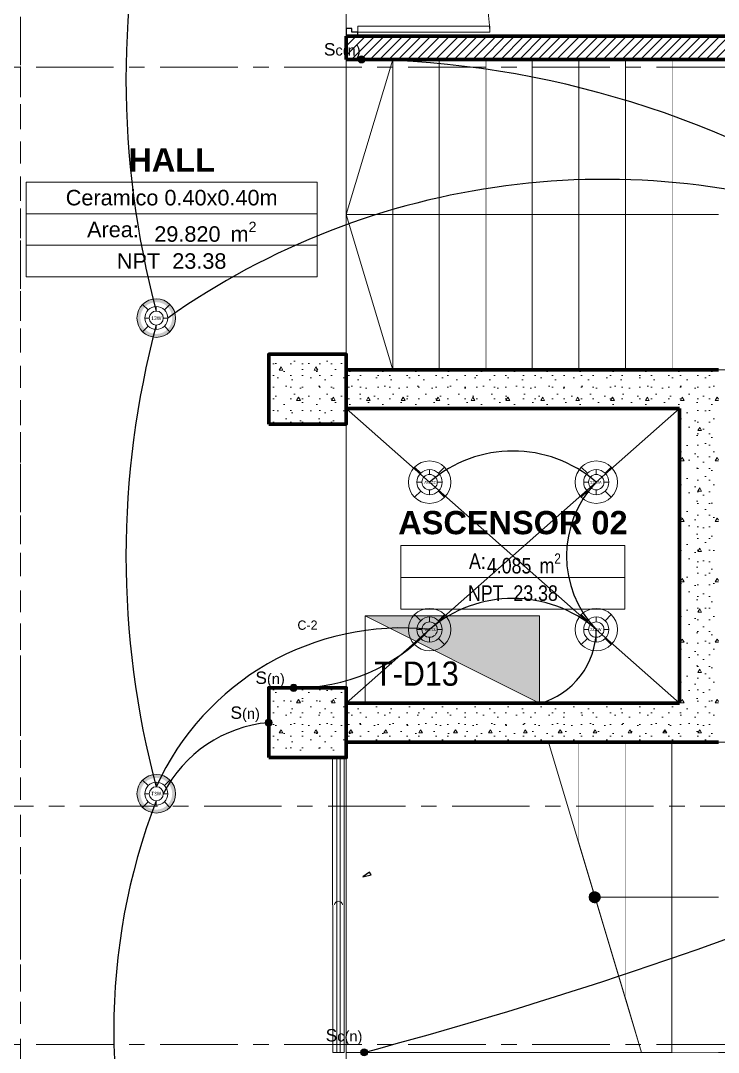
# Model space of a CAD drawing. Header units: inches. Extents: x -38 to 5698, y -33 to 92.
# Drawn here: x 507.07 to 511.57, y 20.35 to 27 of the extents above; entities that cross this region are included whole.
import ezdxf
from ezdxf.lldxf.tags import DXFTag

# ---------------------------------------------------------------- set-up
doc = ezdxf.new("R2010")
doc.units = ezdxf.units.IN
doc.header["$MEASUREMENT"] = 0
doc.set_wipeout_variables(frame=1)
for name, pattern in [('CONTINUA', [0]), ('Hidden Line', [0.195611, 0.141111, -0.0545]), ('Oculto', [0.15875, 0.105833, -0.052917]), ('Punto & Raya', [0.65, 0.5, -0.075, 0, -0.075]), ('Raya Pequeña', [0.141111, 0.070556, -0.070556]), ('Rayas', [0.282222, 0.141111, -0.141111]), ('Wipeout_Contour', [1, 0, -1])]:
    doc.linetypes.add(name, pattern=pattern)
for name, color, linetype, lineweight in [('00 IE CKTO ILUMINACION', 3, 'Continuous', 50), ('00 IE CKTO TOMAS', 111, 'Rayas', 18), ('01 IE LUM LED AD DN570C', 1, 'Continuous', 13), ('01 IE LUM LED EMP DN570B', 3, 'Continuous', 13), ('ALUMBRADO_PVC', 6, 'PVC1', 30), ('Cable Alumbrado', 150, 'Continuous', 30), ('Simb_Alumbrado', 140, 'CONTINUA', 30), ('sub tablero de distribucion', 184, 'Continuous', 9), ('textos', 7, 'Continuous', 5)]:
    doc.layers.add(name, color=color, linetype=linetype, lineweight=lineweight)
for name, color, linetype in [('02 _ ARQ _ ALB _ Ejes Generales', 7, 'Continuous'), ('02 _ ARQ _ ZON _ Espacio.3D', 7, 'Continuous'), ('08 _ STR _ EXT _ 06 Columnas', 7, 'Continuous'), ('08 _ STR _ EXT _ 07 Losa Aligerada', 7, 'Continuous'), ('08 _ STR _ EXT _ 09 Vigas', 7, 'Continuous'), ('08 _ STR _ EXT _ 11 Escaleras', 7, 'Continuous'), ('08 _ STR _ EXT _ 12 Ascensor', 7, 'Continuous'), ('Dibujo 2D - General', 7, 'Continuous'), ('Estructura - 04 MURO', 7, 'Continuous'), ('Interior - Escaleras & Barandillas', 7, 'Continuous'), ('Marcador - Secciones', 251, 'Continuous')]:
    doc.layers.add(name, color=color, linetype=linetype)
doc.styles.add('Annotative', font='arial.ttf')
doc.styles.add('Estilo_Generado_1', font='swisseb.ttf')
doc.styles.add('Estilo_Generado_7', font='swisse.ttf')
doc.styles.add('Estilo_Generado_8', font='arialbd.ttf')
doc.styles.add('Estilo_Generado_9', font='ARIALN.TTF')
doc.styles.add('SWISS', font='swisse.ttf')
doc.styles.add('{18b73a54-fa43-428c-adcb-c1c7bbdf2c84}', font='Simplex.shx')
tags = doc.linetypes.add('PVC1', pattern='A,1,-0.19772,["PVC",{18b73a54-fa43-428c-adcb-c1c7bbdf2c84},S=0.13,R=0,X=0,Y=-0.061851],-0.507647', length=1.705367).pattern_tags.tags
tags[6] = DXFTag(74, 10)
pattern_1 = [(0, (462.50006, 3e-09), (0, 0.3897114), [0.024375, -0.200625]), (0, (462.61256, 0.19486), (0, 0.3897114), [0.024375, -0.200625]), (60, (462.50006, 3e-09), (-0.3375, 0.1948557), [0.024375, -0.200625]), (60, (462.72506, 3e-09), (-0.3375, 0.1948557), [0.024375, -0.200625]), (120, (462.52444, 3e-09), (0.3375, 0.1948557), [0.024375, -0.200625]), (120, (462.74944, 3e-09), (0.3375, 0.1948557), [0.024375, -0.200625]), (0, (462.50006, 0.0375), (0, 0.075), [0, -0.075, 0, -0.1125]), (45, (462.53756, 0.0375), (-0.05303301, 0.05303301), [0, -0.05625, 0, -0.09375])]
pattern_2 = [(45, (462.50006, 3e-09), (-0.030052038, 0.030052038), [])]

# ---------------------------------------------------------------- blocks, each defined once
blk = doc.blocks.new('ii3t')
at = {"layer": 'Simb_Alumbrado', "lineweight": 5}
h = blk.add_hatch(color=3, dxfattribs=at)
edge = h.paths.add_edge_path()
edge.add_arc((0, 0), 0.0164, 0, 360)
blk.add_circle((0, 0), 0.0164, dxfattribs=at)
blk = doc.blocks.new('LUMINARIA 2')
at = {"layer": '01 IE LUM LED EMP DN570B'}
for p, q in [((-0.094, 0.094), (-0.159, 0.158)), ((0.094, 0.094), (0.159, 0.158)), ((-0.094, -0.094), (-0.159, -0.158)), ((0.094, -0.094), (0.159, -0.158))]:
    blk.add_line(p, q, dxfattribs=at)
at = {"layer": '01 IE LUM LED EMP DN570B', "ltscale": 0.4}
for p, q in [((0, 0.081), (0, 0.133)), ((-0.081, 0), (-0.133, 0)), ((0.081, 0), (0.133, 0)), ((0, -0.081), (0, -0.133))]:
    blk.add_line(p, q, dxfattribs=at)
at = {"layer": '01 IE LUM LED EMP DN570B'}
for radius in [0.224, 0.133]:
    blk.add_circle((0, 0), radius, dxfattribs=at)
at = {"layer": '01 IE LUM LED EMP DN570B', "ltscale": 0.4}
blk.add_circle((0, 0), 0.0813, dxfattribs=at)
at = {"layer": '01 IE LUM LED EMP DN570B', "color": 8, "linetype": 'ByBlock', "lineweight": 80, "insert": (-0.065, 0.016), "char_height": 0.03, "width": 0.17858, "attachment_point": 1}
blk.add_mtext('{\\C3;22.5W}', dxfattribs=at)
blk = doc.blocks.new('TD')
blk.add_hatch(color=256).paths.add_polyline_path([(-0.65, 0.35), (-0.65, 0.05), (-0.05, 0.05)])
blk.add_line((-0.65, 0.35), (-0.05, 0.05))
blk.add_lwpolyline([(-0.65, 0.05), (-0.05, 0.05), (-0.05, 0.35), (-0.65, 0.35)], close=True)
blk = doc.blocks.new('LUM DN570C')
at = {"layer": '01 IE LUM LED AD DN570C'}
h = blk.add_hatch(color=256, dxfattribs=at)
edge = h.paths.add_edge_path()
edge.add_arc((0, 0), 0.1344, 0, 360)
edge = h.paths.add_edge_path(flags=17)
edge.add_arc((0, 0), 0.1108, 0, 360)
for p, q in [((-0.0561, 0.0563), (-0.0949, 0.0952)), ((0.0561, 0.0563), (0.0949, 0.0952)), ((-0.0561, -0.0563), (-0.0949, -0.0952)), ((0.0561, -0.0563), (0.0949, -0.0952))]:
    blk.add_line(p, q, dxfattribs=at)
at = {"layer": '01 IE LUM LED AD DN570C', "ltscale": 0.4}
for p, q in [((0, 0.0487), (0, 0.0795)), ((-0.0487, 0), (-0.0795, 0)), ((0.0487, 0), (0.0795, 0)), ((0, -0.0487), (0, -0.0795))]:
    blk.add_line(p, q, dxfattribs=at)
at = {"layer": '01 IE LUM LED AD DN570C'}
for radius in [0.1344, 0.0795]:
    blk.add_circle((0, 0), radius, dxfattribs=at)
at = {"layer": '01 IE LUM LED AD DN570C', "ltscale": 0.4}
blk.add_circle((0, 0), 0.0487, dxfattribs=at)
at = {"color": 1, "linetype": 'ByBlock', "lineweight": 80, "insert": (-0.0353, 0.0117), "char_height": 0.025, "width": 0.622217, "attachment_point": 1}
blk.add_mtext('13W ', dxfattribs=at)

msp = doc.modelspace()

# ---------------------------------------------------------------- hatches: boundary and pattern name
at = {"layer": '08 _ STR _ EXT _ 06 Columnas', "linetype": 'Continuous', "lineweight": 9}
h = msp.add_hatch(dxfattribs=at)
h.set_pattern_fill('HORMIGÓN_EN_MASA_0002', style=0, pattern_type=2)
h.set_pattern_definition(pattern_1)
h.paths.add_polyline_path([(508.67, 22.25), (509.17, 22.25), (509.17, 22.7), (508.67, 22.7)])
at = {"layer": '08 _ STR _ EXT _ 12 Ascensor', "linetype": 'Continuous', "lineweight": 9}
h = msp.add_hatch(dxfattribs=at)
h.set_pattern_fill('HORMIGÓN_EN_MASA_0002', style=0, pattern_type=2)
h.set_pattern_definition(pattern_1)
h.paths.add_polyline_path([(511.3201, 24.5), (511.3201, 22.6), (511.5701, 22.6), (511.5701, 24.5)])

# ---------------------------------------------------------------- linework, layer by layer
at = {"layer": '02 _ ARQ _ ZON _ Espacio.3D', "color": 252, "linetype": 'Continuous', "lineweight": 13}
for p, q in [((507.1055, 25.9593), (507.1055, 25.3486)), ((507.1055, 25.9593), (508.9827, 25.9593)), ((508.9827, 25.3486), (508.9827, 25.9593)), ((508.9827, 25.7557), (507.1055, 25.7557)), ((507.1055, 25.5521), (508.9827, 25.5521)), ((507.1055, 25.3486), (508.9827, 25.3486)), ((510.9671, 23.6174), (509.523, 23.6174)), ((509.523, 23.6174), (509.523, 23.2057)), ((510.9671, 23.2057), (510.9671, 23.6174)), ((509.523, 23.4116), (510.9671, 23.4116)), ((509.523, 23.2057), (510.9671, 23.2057))]:
    msp.add_line(p, q, dxfattribs=at)
at = {"layer": '02 _ ARQ _ ZON _ Espacio.3D', "color": 254, "linetype": 'Continuous', "lineweight": 0, "flags": 128}
msp.add_lwpolyline([(509.1701, 20.2), (509.17, 22.25), (508.67, 22.25), (508.67, 22.7), (509.17, 22.7), (509.17, 24.4), (508.67, 24.4), (508.67, 24.85), (509.17, 24.85), (509.1701, 29.7), (506.72, 29.7), (506.72, 17.4), (509.1701, 17.4), (509.1701, 20.2)], dxfattribs=at)
msp.add_lwpolyline([(513.92, 27), (513.92, 29.7), (509.3201, 29.7), (509.3201, 27.8), (509.1701, 27.8), (509.1701, 26.9), (513.5701, 26.9), (513.5701, 27)], close=True, dxfattribs=at)
at = {"layer": '02 _ ARQ _ ZON _ Espacio.3D', "color": 255, "linetype": 'Continuous', "lineweight": 0, "flags": 128}
msp.add_lwpolyline([(509.1701, 22.6), (511.3201, 22.6), (511.3201, 24.5), (509.1701, 24.5)], close=True, dxfattribs=at)
at = {"layer": '08 _ STR _ EXT _ 06 Columnas', "color": 7, "linetype": 'Continuous', "lineweight": 80, "flags": 128}
msp.add_lwpolyline([(508.67, 22.25), (509.17, 22.25), (509.17, 22.7), (508.67, 22.7)], close=True, dxfattribs=at)
at = {"layer": '08 _ STR _ EXT _ 07 Losa Aligerada', "color": 254, "linetype": 'Continuous', "lineweight": 18, "flags": 128}
msp.add_lwpolyline([(487.2752, 6.7), (515.4201, 6.7), (515.4201, 18.1001), (514.07, 18.1001), (514.07, 18.1001), (514.07, 20.35), (509.17, 20.35), (509.17, 24.75), (509.1701, 24.75), (509.1701, 26.75), (514.07, 26.75), (514.07, 29.7), (515.4201, 29.7), (515.4201, 40.4), (496.03, 40.4), (495.5498, 40.3109), (495.5498, 40.95), (495.2217, 40.95), (496.03, 41.1), (470.3701, 41.1)], dxfattribs=at)
at = {"layer": '08 _ STR _ EXT _ 09 Vigas', "color": 251, "linetype": 'Hidden Line', "lineweight": 13}
msp.add_line((507.07, 17.4), (507.07, 29.7), dxfattribs=at)
at = {"layer": '08 _ STR _ EXT _ 12 Ascensor', "color": 7, "linetype": 'Continuous', "lineweight": 80, "flags": 128}
for points in [[(509.1701, 24.5), (511.3201, 24.5)], [(511.3201, 24.5), (511.3201, 22.6)], [(511.3201, 22.6), (509.1701, 22.6)], [(509.1701, 22.35), (509.1701, 22.6)]]:
    msp.add_lwpolyline(points, dxfattribs=at)
at = {"layer": 'ALUMBRADO_PVC', "linetype": 'PVC1', "ltscale": 0.4}
msp.add_lwpolyline([(509.3307, 21.4939), (509.3201, 21.5123), (509.2781, 21.4815)], close=True, dxfattribs=at)
for centre, radius, start, end in [((513.5517, 26.6214), 5.8022, 165.08399, 194.91376), ((513.5146, 23.5494), 5.7651, 165.03729, 194.94981), ((510.245, 23.4067), 0.8193, 48.99787, 131.00213), ((511.2741, 23.55), 0.6835, 135.97999, 224.02001), ((510.245, 22.4567), 0.8193, 48.99787, 131.00213), ((509.5299, 21.348), 1.7376, 84.08068, 155.80107), ((510.2881, 23.0773), 0.4945, 285.14968, 0), ((508.8477, 23.873), 1.1731, 269.17816, 317.1383), ((508.7399, 21.6375), 0.8404, 94.77191, 153.15269), ((511.7892, 20.4928), 4.119, 158.95532, 201.04554)]:
    msp.add_arc(centre, radius, start, end, dxfattribs=at)
at = {"layer": 'Dibujo 2D - General', "color": 252, "linetype": 'Oculto', "lineweight": 13}
msp.add_line((507.07, 29.7), (507.07, 17.4), dxfattribs=at)
at = {"layer": 'Dibujo 2D - General', "color": 252, "linetype": 'Continuous', "lineweight": 9}
for p, q in [((509.1701, 22.6), (511.3201, 24.5)), ((511.3201, 22.6), (509.1701, 24.5))]:
    msp.add_line(p, q, dxfattribs=at)
at = {"layer": 'Estructura - 04 MURO', "color": 165, "linetype": 'Continuous', "lineweight": 25}
msp.add_line((509.2051, 26.95), (509.1701, 26.95), dxfattribs=at)
at = {"layer": 'Estructura - 04 MURO', "color": 165, "linetype": 'Continuous', "lineweight": 15}
msp.add_line((509.2451, 26.965), (510.0951, 26.965), dxfattribs=at)
at = {"layer": 'Interior - Escaleras & Barandillas', "color": 161, "linetype": 'Continuous', "lineweight": 13, "flags": 128}
msp.add_lwpolyline([(509.0826, 20.35), (509.1576, 20.35), (509.1575, 22.25), (509.0825, 22.25)], close=True, dxfattribs=at)
for points in [[(509.1103, 22.25), (509.1103, 20.35)], [(509.1298, 20.35), (509.1298, 22.25)]]:
    msp.add_lwpolyline(points, dxfattribs=at)
msp.add_lwpolyline([(509.145, 21.3, 1), (509.095, 21.3, 1)], format="xyb", dxfattribs=at)

# ---------------------------------------------------------------- block references
at = {"layer": '01 IE LUM LED AD DN570C', "color": 1, "lineweight": 5, "xscale": 0.9263905751172247, "yscale": 0.9263905751172247, "zscale": 0.9263905751172247}
msp.add_blockref('LUM DN570C', (507.945, 25.083), dxfattribs=at)
at = {"layer": '01 IE LUM LED AD DN570C', "color": 1, "lineweight": 5, "xscale": -0.9263905751172247, "yscale": 0.9263905751172249, "zscale": 0.9263905751172247, "rotation": 179.9992955946761}
msp.add_blockref('LUM DN570C', (507.945, 22.017), dxfattribs=at)
at = {"layer": '01 IE LUM LED EMP DN570B', "yscale": 0.6105334384153049, "zscale": 0.6105334384153049}
for p, xscale, rotation in [((509.7075, 24.025), 0.6105334384153049, 179.9999999999863), ((510.7825, 24.025), -0.6105334384153049, 180), ((509.7075, 23.075), -0.6105334384153049, 359.9999999999862)]:
    msp.add_blockref('LUMINARIA 2', p, dxfattribs=dict(at, xscale=xscale, rotation=rotation))
at = {"layer": '01 IE LUM LED EMP DN570B', "xscale": 0.6105334384153049, "yscale": 0.6105334384153049, "zscale": 0.6105334384153049}
msp.add_blockref('LUMINARIA 2', (510.7825, 23.075), dxfattribs=at)
at = {"layer": 'Cable Alumbrado', "lineweight": 0, "xscale": 1.404578189384958, "yscale": 1.404578189384958, "zscale": 1.404578189384958}
for p in [(508.8308, 22.7), (508.67, 22.475), (509.2861, 20.35)]:
    msp.add_blockref('ii3t', p, dxfattribs=at)
at = {"layer": 'sub tablero de distribucion', "linetype": 'Continuous', "lineweight": 0, "xscale": 1.875816488894348, "yscale": 1.875816488894348, "zscale": 1.875816488894348, "rotation": 179.9999999999811}
msp.add_blockref('TD', (509.198, 23.2565), dxfattribs=at)

# ---------------------------------------------------------------- texts
at = {"layer": '00 IE CKTO ILUMINACION', "color": 3, "linetype": 'CONTINUA', "lineweight": 15}
msp.add_text('C-2', height=0.06, dxfattribs=at).set_placement((508.8555, 23.0736))
at = {"layer": '00 IE CKTO TOMAS', "char_height": 0.08, "width": 0.768045, "attachment_point": 7, "style": 'Annotative'}
for s, insert in [('S{\\H0.84375x;(n)}', (508.5841, 22.7044)), ('S{\\H0.84375x;(n)}', (508.4233, 22.4794)), ('S{\\H0.84375x;c(n)}', (509.0374, 20.4))]:
    msp.add_mtext(s, dxfattribs=dict(at, insert=insert))
at = {"layer": '02 _ ARQ _ ZON _ Espacio.3D', "color": 252, "lineweight": 25, "attachment_point": 2}
for s, insert, char_height, style in [('\\A1;{\\pqc;\\pt0;\\fSwis721 Ex BT|b1|i0|c0|p34;HALL}', (508.0441, 26.1768), 0.15, 'Estilo_Generado_1'), ('\\A1;{\\pqc;\\pt0;\\fSwis721 Ex BT|b0|i0|c238|p34;Ceramico 0.40x0.40m}', (508.0441, 25.9091), 0.1, 'Estilo_Generado_7'), ('\\A1;{\\pqc;\\pt0;\\fSwis721 Ex BT|b0|i0|c238|p34;Area: }', (507.6656, 25.7039), 0.1, 'Estilo_Generado_7'), ('\\A1;{\\pqc;\\pt0,0.3;\\fSwis721 Ex BT|b0|i0|c238|p34;29.820\\fSwis721 Ex BT|b0|i0|c238|p34;\\A1{\\H.66x;\\S^  ;}\\fSwis721 Ex BT|b0|i0|c238|p34; m\\fSwis721 Ex BT|b0|i0|c238|p34;\\A1{\\H.66x;\\S2^  ;}}', (508.2617, 25.7039), 0.1, 'Estilo_Generado_7'), ('\\A1;{\\pqc;\\pt0;\\fSwis721 Ex BT|b0|i0|c238|p34;NPT  23.38}', (508.0441, 25.5004), 0.1, 'Estilo_Generado_7'), ('\\A1;{\\pqc;\\pt0;\\fArial|b1|i0|c0|p34;ASCENSOR 02}', (510.2451, 23.8395), 0.15, 'Estilo_Generado_8'), ('\\A1;{\\pqc;\\pt0;\\fArial Narrow|b0|i0|c0|p34;A: }', (510.0159, 23.5656), 0.1, 'Estilo_Generado_9'), ('\\A1;{\\pqc;\\pt0,0.3;\\fArial Narrow|b0|i0|c0|p34;4.085\\fArial Narrow|b0|i0|c0|p34;\\A1{\\H.66x;\\S^  ;}\\fArial Narrow|b0|i0|c0|p34; m\\fArial Narrow|b0|i0|c0|p34;\\A1{\\H.66x;\\S2^  ;}}', (510.3157, 23.566), 0.1, 'Estilo_Generado_9'), ('\\A1;{\\pqc;\\pt0;\\fArial Narrow|b0|i0|c0|p34;NPT  23.38}', (510.2451, 23.3601), 0.1, 'Estilo_Generado_9')]:
    msp.add_mtext(s, dxfattribs=dict(at, insert=insert, char_height=char_height, style=style))
at = {"layer": 'textos', "style": 'SWISS', "width": 0.9}
msp.add_text('T-D13', height=0.156, rotation=360, dxfattribs=at).set_placement((509.3506, 22.7132))

# ---------------------------------------------------------------- next in the draw order: wipeouts: each hides what was drawn before it
at = {"color": 254, "linetype": 'Wipeout_Contour', "lineweight": 0, "ltscale": 16272.987096}
msp.add_wipeout([(511.5701, 26.75), (509.1701, 26.75), (509.1701, 24.75), (511.5701, 24.75)], dxfattribs=at).dxf.layer = '08 _ STR _ EXT _ 11 Escaleras'
at = {"color": 254, "linetype": 'Wipeout_Contour', "lineweight": 0, "ltscale": 16275.546341}
msp.add_wipeout([(510.4745, 22.35), (511.0745, 20.35), (511.5701, 20.35), (511.5701, 22.35)], dxfattribs=at).dxf.layer = '08 _ STR _ EXT _ 11 Escaleras'

# ---------------------------------------------------------------- next in the draw order: linework, layer by layer
at = {"layer": '08 _ STR _ EXT _ 11 Escaleras', "color": 161, "linetype": 'Continuous', "lineweight": 13}
for p, q in [((509.1701, 26.75), (509.1701, 24.75)), ((513.5701, 26.75), (509.1701, 26.75)), ((509.1701, 24.75), (513.5701, 24.75)), ((512.0099, 22.35), (510.4745, 22.35)), ((511.0745, 20.35), (513.5701, 20.35))]:
    msp.add_line(p, q, dxfattribs=at)
at = {"layer": '08 _ STR _ EXT _ 11 Escaleras', "color": 161, "linetype": 'Raya Pequeña', "lineweight": 13}
msp.add_line((511.4303, 24.75), (511.4303, 26.75), dxfattribs=at)

# ---------------------------------------------------------------- next in the draw order: wipeouts: each hides what was drawn before it
at = {"color": 254, "linetype": 'Wipeout_Contour', "lineweight": 0, "ltscale": 16277.187015}
msp.add_wipeout([(511.2701, 26.75), (511.2701, 24.75), (511.5701, 24.75), (511.5701, 26.75)], dxfattribs=at).dxf.layer = '08 _ STR _ EXT _ 11 Escaleras'
at = {"color": 254, "linetype": 'Wipeout_Contour', "lineweight": 0, "ltscale": 12204.883196}
msp.add_wipeout([(510.6701, 22.35), (510.4745, 22.35), (510.6701, 21.698)], dxfattribs=at).dxf.layer = '08 _ STR _ EXT _ 11 Escaleras'

# ---------------------------------------------------------------- next in the draw order: hatches: boundary and pattern name
at = {"layer": '08 _ STR _ EXT _ 12 Ascensor', "linetype": 'Continuous', "lineweight": 9}
h = msp.add_hatch(dxfattribs=at)
h.set_pattern_fill('HORMIGÓN_EN_MASA_0002', style=0, pattern_type=2)
h.set_pattern_definition(pattern_1)
h.paths.add_polyline_path([(511.3201, 24.5), (511.5701, 24.75), (511.3201, 24.75)])
h = msp.add_hatch(dxfattribs=at)
h.set_pattern_fill('HORMIGÓN_EN_MASA_0002', style=0, pattern_type=2)
h.set_pattern_definition(pattern_1)
h.paths.add_polyline_path([(511.3201, 24.5), (511.5701, 24.5), (511.5701, 24.75)])

# ---------------------------------------------------------------- next in the draw order: linework, layer by layer
at = {"layer": '08 _ STR _ EXT _ 11 Escaleras', "color": 167, "linetype": 'Continuous', "lineweight": 18}
for p, q in [((511.2701, 26.75), (511.2701, 24.75)), ((513.5701, 22.35), (510.4745, 22.35)), ((510.6701, 21.698), (510.6701, 22.35))]:
    msp.add_line(p, q, dxfattribs=at)

# ---------------------------------------------------------------- next in the draw order: wipeouts: each hides what was drawn before it
at = {"color": 254, "linetype": 'Wipeout_Contour', "lineweight": 0, "ltscale": 16275.987039}
msp.add_wipeout([(510.9701, 26.75), (510.9701, 24.75), (511.2701, 24.75), (511.2701, 26.75)], dxfattribs=at).dxf.layer = '08 _ STR _ EXT _ 11 Escaleras'
at = {"color": 254, "linetype": 'Wipeout_Contour', "lineweight": 0, "ltscale": 16274.697088}
msp.add_wipeout([(510.6701, 22.35), (510.6701, 21.698), (510.9701, 20.698), (510.9701, 22.35)], dxfattribs=at).dxf.layer = '08 _ STR _ EXT _ 11 Escaleras'

# ---------------------------------------------------------------- next in the draw order: hatches: boundary and pattern name
at = {"layer": '08 _ STR _ EXT _ 11 Escaleras', "linetype": 'Continuous', "lineweight": 13}
msp.add_hatch(color=161, dxfattribs=at).paths.add_polyline_path([(510.7745, 21.3125, 1), (510.7745, 21.3875, 1)])

# ---------------------------------------------------------------- next in the draw order: linework, layer by layer
at = {"layer": '08 _ STR _ EXT _ 11 Escaleras', "color": 167, "linetype": 'Continuous', "lineweight": 18}
msp.add_line((510.9701, 20.698), (510.9701, 22.35), dxfattribs=at)
at = {"layer": '08 _ STR _ EXT _ 11 Escaleras', "color": 167, "linetype": 'Continuous', "lineweight": 18, "flags": 128}
msp.add_lwpolyline([(510.7745, 21.3875, 1), (510.7745, 21.3125)], format="xyb", dxfattribs=at)

# ---------------------------------------------------------------- next in the draw order: wipeouts: each hides what was drawn before it
at = {"color": 254, "linetype": 'Wipeout_Contour', "lineweight": 0, "ltscale": 16274.787063}
msp.add_wipeout([(510.6701, 26.75), (510.6701, 24.75), (510.9701, 24.75), (510.9701, 26.75)], dxfattribs=at).dxf.layer = '08 _ STR _ EXT _ 11 Escaleras'

# ---------------------------------------------------------------- next in the draw order: linework, layer by layer
at = {"layer": '08 _ STR _ EXT _ 11 Escaleras', "color": 167, "linetype": 'Continuous', "lineweight": 18}
msp.add_line((510.9701, 24.75), (510.9701, 26.75), dxfattribs=at)

# ---------------------------------------------------------------- next in the draw order: wipeouts: each hides what was drawn before it
at = {"color": 254, "linetype": 'Wipeout_Contour', "lineweight": 0, "ltscale": 16273.587087}
msp.add_wipeout([(510.3701, 24.75), (510.6701, 24.75), (510.6701, 26.75), (510.3701, 26.75)], dxfattribs=at).dxf.layer = '08 _ STR _ EXT _ 11 Escaleras'
at = {"color": 254, "linetype": 'Wipeout_Contour', "lineweight": 0, "ltscale": 20344.957766}
msp.add_wipeout([(510.9701, 22.35), (510.9701, 20.698), (511.0745, 20.35), (511.2701, 20.35), (511.2701, 22.35)], dxfattribs=at).dxf.layer = '08 _ STR _ EXT _ 11 Escaleras'

# ---------------------------------------------------------------- next in the draw order: linework, layer by layer
at = {"layer": '08 _ STR _ EXT _ 11 Escaleras', "color": 167, "linetype": 'Continuous', "lineweight": 18}
for p, q in [((510.6701, 24.75), (510.6701, 26.75)), ((510.4745, 22.35), (511.0745, 20.35)), ((511.0745, 20.35), (513.5701, 20.35))]:
    msp.add_line(p, q, dxfattribs=at)

# ---------------------------------------------------------------- next in the draw order: wipeouts: each hides what was drawn before it
at = {"color": 254, "linetype": 'Wipeout_Contour', "lineweight": 0, "ltscale": 16272.387111}
msp.add_wipeout([(510.0701, 24.75), (510.3701, 24.75), (510.3701, 26.75), (510.0701, 26.75)], dxfattribs=at).dxf.layer = '08 _ STR _ EXT _ 11 Escaleras'

# ---------------------------------------------------------------- next in the draw order: linework, layer by layer
at = {"layer": '08 _ STR _ EXT _ 11 Escaleras', "color": 167, "linetype": 'Continuous', "lineweight": 18}
for p, q in [((510.0701, 26.75), (510.0701, 24.75)), ((510.3701, 24.75), (510.3701, 26.75))]:
    msp.add_line(p, q, dxfattribs=at)

# ---------------------------------------------------------------- next in the draw order: wipeouts: each hides what was drawn before it
at = {"color": 254, "linetype": 'Wipeout_Contour', "lineweight": 0, "ltscale": 16277.08516}
msp.add_wipeout([(511.2701, 20.35), (511.5701, 20.35), (511.5701, 22.35), (511.2701, 22.35)], dxfattribs=at).dxf.layer = '08 _ STR _ EXT _ 11 Escaleras'

# ---------------------------------------------------------------- next in the draw order: hatches: boundary and pattern name
at = {"layer": '08 _ STR _ EXT _ 12 Ascensor', "linetype": 'Continuous', "lineweight": 9}
h = msp.add_hatch(dxfattribs=at)
h.set_pattern_fill('HORMIGÓN_EN_MASA_0002', style=0, pattern_type=2)
h.set_pattern_definition(pattern_1)
h.paths.add_polyline_path([(511.3201, 22.6), (509.1701, 22.6), (509.1701, 22.35), (511.3201, 22.35)])
h = msp.add_hatch(dxfattribs=at)
h.set_pattern_fill('HORMIGÓN_EN_MASA_0002', style=0, pattern_type=2)
h.set_pattern_definition(pattern_1)
h.paths.add_polyline_path([(511.3201, 22.6), (511.5701, 22.35), (511.5701, 22.6)])
h = msp.add_hatch(dxfattribs=at)
h.set_pattern_fill('HORMIGÓN_EN_MASA_0002', style=0, pattern_type=2)
h.set_pattern_definition(pattern_1)
h.paths.add_polyline_path([(511.3201, 22.35), (511.5701, 22.35), (511.3201, 22.6)])

# ---------------------------------------------------------------- next in the draw order: linework, layer by layer
at = {"layer": '02 _ ARQ _ ALB _ Ejes Generales', "color": 251, "linetype": 'Punto & Raya', "lineweight": 13}
msp.add_line((518.07, 20.4), (505.2385, 20.4), dxfattribs=at)
at = {"layer": '08 _ STR _ EXT _ 11 Escaleras', "color": 167, "linetype": 'Continuous', "lineweight": 18}
for p, q in [((511.2701, 22.35), (511.2701, 20.35)), ((510.7745, 21.35), (511.5701, 21.35))]:
    msp.add_line(p, q, dxfattribs=at)
at = {"layer": '08 _ STR _ EXT _ 12 Ascensor', "color": 7, "linetype": 'Continuous', "lineweight": 80, "flags": 128}
msp.add_lwpolyline([(509.1701, 22.35), (511.5701, 22.35)], dxfattribs=at)
at = {"layer": 'ALUMBRADO_PVC', "linetype": 'PVC1', "ltscale": 0.4}
msp.add_arc((501.6417, 48.8856), 29.5418, 284.99675, 291.64083, dxfattribs=at)
at = {"layer": 'Marcador - Secciones', "color": 251, "linetype": 'Punto & Raya', "lineweight": 13}
msp.add_line((491.4527, 21.9367), (519.2072, 21.9367), dxfattribs=at)

# ---------------------------------------------------------------- next in the draw order: wipeouts: each hides what was drawn before it
at = {"color": 254, "linetype": 'Wipeout_Contour', "lineweight": 0, "ltscale": 16271.187135}
msp.add_wipeout([(509.7701, 24.75), (510.0701, 24.75), (510.0701, 26.75), (509.7701, 26.75)], dxfattribs=at).dxf.layer = '08 _ STR _ EXT _ 11 Escaleras'

# ---------------------------------------------------------------- next in the draw order: wipeouts: each hides what was drawn before it
at = {"color": 254, "linetype": 'Wipeout_Contour', "lineweight": 0, "ltscale": 16269.987159}
msp.add_wipeout([(509.4701, 24.75), (509.7701, 24.75), (509.7701, 26.75), (509.4701, 26.75)], dxfattribs=at).dxf.layer = '08 _ STR _ EXT _ 11 Escaleras'

# ---------------------------------------------------------------- next in the draw order: linework, layer by layer
at = {"layer": '08 _ STR _ EXT _ 11 Escaleras', "color": 167, "linetype": 'Continuous', "lineweight": 18}
msp.add_line((509.7701, 24.75), (509.7701, 26.75), dxfattribs=at)

# ---------------------------------------------------------------- next in the draw order: wipeouts: each hides what was drawn before it
at = {"color": 254, "linetype": 'Wipeout_Contour', "lineweight": 0, "ltscale": 16268.787184}
msp.add_wipeout([(509.1701, 24.75), (509.4701, 24.75), (509.4701, 26.75), (509.1701, 26.75)], dxfattribs=at).dxf.layer = '08 _ STR _ EXT _ 11 Escaleras'

# ---------------------------------------------------------------- next in the draw order: hatches: boundary and pattern name
at = {"layer": '08 _ STR _ EXT _ 06 Columnas', "linetype": 'Continuous', "lineweight": 9}
h = msp.add_hatch(dxfattribs=at)
h.set_pattern_fill('HORMIGÓN_EN_MASA_0002', style=0, pattern_type=2)
h.set_pattern_definition(pattern_1)
h.paths.add_polyline_path([(508.67, 24.4), (509.17, 24.4), (509.17, 24.85), (508.67, 24.85)])
at = {"layer": '08 _ STR _ EXT _ 12 Ascensor', "linetype": 'Continuous', "lineweight": 9}
h = msp.add_hatch(dxfattribs=at)
h.set_pattern_fill('HORMIGÓN_EN_MASA_0002', style=0, pattern_type=2)
h.set_pattern_definition(pattern_1)
h.paths.add_polyline_path([(511.3201, 24.75), (509.1701, 24.75), (509.1701, 24.5), (511.3201, 24.5)])

# ---------------------------------------------------------------- next in the draw order: linework, layer by layer
at = {"layer": '02 _ ARQ _ ALB _ Ejes Generales', "color": 251, "linetype": 'Punto & Raya', "lineweight": 13}
msp.add_line((518.07, 26.7), (505.2385, 26.7), dxfattribs=at)
at = {"layer": '08 _ STR _ EXT _ 06 Columnas', "color": 7, "linetype": 'Continuous', "lineweight": 80, "flags": 128}
msp.add_lwpolyline([(508.67, 24.4), (509.17, 24.4), (509.17, 24.85), (508.67, 24.85)], close=True, dxfattribs=at)
at = {"layer": '08 _ STR _ EXT _ 11 Escaleras', "color": 167, "linetype": 'Continuous', "lineweight": 18}
for p, q in [((513.5701, 26.75), (509.1701, 26.75)), ((509.1701, 26.75), (509.1701, 24.75)), ((509.4701, 26.75), (509.1701, 25.75)), ((509.4701, 24.75), (509.4701, 26.75)), ((511.5701, 25.75), (509.1701, 25.75)), ((509.1701, 25.75), (509.4701, 24.75)), ((509.1701, 24.75), (513.5701, 24.75))]:
    msp.add_line(p, q, dxfattribs=at)
at = {"layer": '08 _ STR _ EXT _ 12 Ascensor', "color": 7, "linetype": 'Continuous', "lineweight": 80}
msp.add_line((511.5701, 24.75), (509.1701, 24.75), dxfattribs=at)
at = {"layer": '08 _ STR _ EXT _ 12 Ascensor', "color": 7, "linetype": 'Continuous', "lineweight": 80, "flags": 128}
msp.add_lwpolyline([(509.1701, 24.75), (509.1701, 24.5)], dxfattribs=at)
at = {"layer": 'ALUMBRADO_PVC', "linetype": 'PVC1', "ltscale": 0.4}
msp.add_arc((510.8366, 21.0881), 4.8888, 69.75868, 125.19871, dxfattribs=at)

# ---------------------------------------------------------------- next in the draw order: wipeouts: each hides what was drawn before it
at = {"color": 254, "linetype": 'Wipeout_Contour', "lineweight": 0, "ltscale": 12201.814626}
msp.add_wipeout([(509.1701, 26.9), (509.1701, 26.75), (509.3201, 26.9)], dxfattribs=at).dxf.layer = 'Estructura - 04 MURO'

# ---------------------------------------------------------------- next in the draw order: hatches: boundary and pattern name
at = {"layer": 'Estructura - 04 MURO', "linetype": 'Continuous', "lineweight": 5}
h = msp.add_hatch(dxfattribs=at)
h.set_pattern_fill('LADRILLO_COMÚN_0002', color=252, style=0, pattern_type=2)
h.set_pattern_definition(pattern_2)
h.paths.add_polyline_path([(509.1701, 26.9), (509.1701, 26.75), (509.3201, 26.9)])

# ---------------------------------------------------------------- next in the draw order: wipeouts: each hides what was drawn before it
at = {"color": 254, "linetype": 'Wipeout_Contour', "lineweight": 0, "ltscale": 12200.957059}
msp.add_wipeout([(509.3201, 26.9), (509.1701, 26.75), (509.3201, 26.75)], dxfattribs=at).dxf.layer = 'Estructura - 04 MURO'

# ---------------------------------------------------------------- next in the draw order: hatches: boundary and pattern name
at = {"layer": 'Estructura - 04 MURO', "linetype": 'Continuous', "lineweight": 5}
h = msp.add_hatch(dxfattribs=at)
h.set_pattern_fill('LADRILLO_COMÚN_0002', color=252, style=0, pattern_type=2)
h.set_pattern_definition(pattern_2)
h.paths.add_polyline_path([(509.3201, 26.9), (509.1701, 26.75), (509.3201, 26.75)])

# ---------------------------------------------------------------- next in the draw order: linework, layer by layer
at = {"layer": 'Estructura - 04 MURO', "color": 165, "linetype": 'Continuous', "lineweight": 25}
for p, q in [((509.1701, 26.95), (509.1701, 26.9)), ((509.2051, 26.925), (509.2051, 26.95)), ((509.1701, 26.9), (509.2451, 26.9)), ((509.2451, 26.925), (509.2051, 26.925)), ((509.2451, 26.9), (509.2451, 26.925))]:
    msp.add_line(p, q, dxfattribs=at)
at = {"layer": 'Estructura - 04 MURO', "color": 165, "linetype": 'Continuous', "lineweight": 15}
msp.add_line((509.2451, 26.925), (509.2451, 26.965), dxfattribs=at)
at = {"layer": 'Estructura - 04 MURO', "color": 7, "linetype": 'Continuous', "lineweight": 80, "flags": 128}
msp.add_lwpolyline([(509.1701, 26.75), (509.1701, 26.9)], dxfattribs=at)

# ---------------------------------------------------------------- next in the draw order: texts
at = {"layer": '00 IE CKTO TOMAS', "insert": (509.0258, 26.7547), "char_height": 0.08, "width": 0.768045, "attachment_point": 7, "style": 'Annotative'}
msp.add_mtext('S{\\H0.84375x;c(n)}', dxfattribs=at)

# ---------------------------------------------------------------- next in the draw order: wipeouts: each hides what was drawn before it
at = {"color": 254, "linetype": 'Wipeout_Contour', "lineweight": 0, "ltscale": 16277.314226}
msp.add_wipeout([(509.3201, 26.75), (513.57, 26.75), (513.57, 26.9), (509.3201, 26.9)], dxfattribs=at).dxf.layer = 'Estructura - 04 MURO'

# ---------------------------------------------------------------- next in the draw order: hatches: boundary and pattern name
at = {"layer": 'Estructura - 04 MURO', "linetype": 'Continuous', "lineweight": 5}
h = msp.add_hatch(dxfattribs=at)
h.set_pattern_fill('LADRILLO_COMÚN_0002', color=252, style=0, pattern_type=2)
h.set_pattern_definition(pattern_2)
h.paths.add_polyline_path([(509.3201, 26.75), (513.57, 26.75), (513.57, 26.9), (509.3201, 26.9)])

# ---------------------------------------------------------------- next in the draw order: linework, layer by layer
at = {"layer": 'ALUMBRADO_PVC', "linetype": 'PVC1', "ltscale": 0.4}
msp.add_arc((509.1862, 20.585), 6.1656, 56.30402, 89.23319, dxfattribs=at)
at = {"layer": 'Estructura - 04 MURO', "color": 165, "linetype": 'Continuous', "lineweight": 15}
for p, q in [((510.0951, 26.965), (510.0951, 26.925)), ((510.0951, 26.925), (509.2451, 26.925))]:
    msp.add_line(p, q, dxfattribs=at)
at = {"layer": 'Estructura - 04 MURO', "color": 7, "linetype": 'Continuous', "lineweight": 80}
msp.add_line((509.1701, 26.9), (513.5701, 26.9), dxfattribs=at)
at = {"layer": 'Estructura - 04 MURO', "color": 7, "linetype": 'Continuous', "lineweight": 80, "flags": 128}
msp.add_lwpolyline([(509.1701, 26.75), (513.5701, 26.75)], dxfattribs=at)
at = {"layer": 'Estructura - 04 MURO', "color": 175, "linetype": 'Continuous', "lineweight": 15}
msp.add_arc((509.2451, 26.925), 0.85, 0, 90, dxfattribs=at)

# ---------------------------------------------------------------- next in the draw order: block references
at = {"layer": 'Cable Alumbrado', "lineweight": 0, "xscale": 1.404578189384958, "yscale": 1.404578189384958, "zscale": 1.404578189384958}
msp.add_blockref('ii3t', (509.2687, 26.75), dxfattribs=at)

doc.saveas('drawing.dxf')
